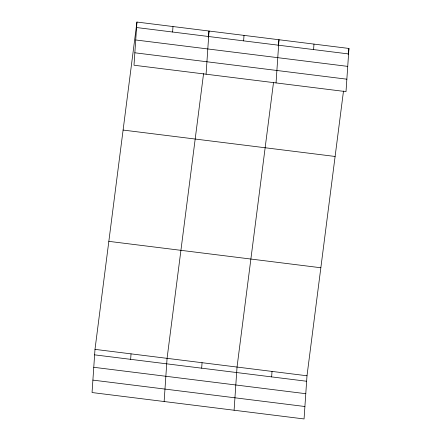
<?xml version="1.0" encoding="UTF-8"?>
<svg xmlns="http://www.w3.org/2000/svg" width="441" height="441" viewBox="0 0 441 441"><rect width="100%" height="100%" fill="white"/><g stroke="black" fill="none" stroke-linecap="round" stroke-linejoin="round"><path stroke-width="0.66" d="M136.942 22.05L133.998 65.229L346.009 91.634L348.952 48.455L136.942 22.05L94.991 349.366L92.048 392.545L304.058 418.95L307.002 375.771L343.5 90.984M130.657 359.343L131.032 353.853M172.613 32.028L172.982 26.537M164.129 401.525L167.073 358.346L203.577 73.559M206.085 74.209L209.028 31.03L208.246 37.105M201.68 368.185L202.055 362.7M243.636 40.87L244.005 35.385M234.094 410.235L237.037 367.055L273.536 82.274M276.044 82.919L278.988 39.74L278.21 45.814M271.645 376.901L272.02 371.416M313.595 49.585L313.97 44.1M348.175 54.53L348.952 48.455M136.567 27.535L348.577 53.94M135.723 39.977L347.728 66.382M134.847 52.788L346.858 79.193M123.1 130.062L335.11 156.467M108.833 241.354L320.844 267.759M94.991 349.366L307.002 375.771M94.617 354.851L306.627 381.256M93.768 367.292L305.778 393.697M92.897 380.109L304.907 406.514"/></g></svg>
